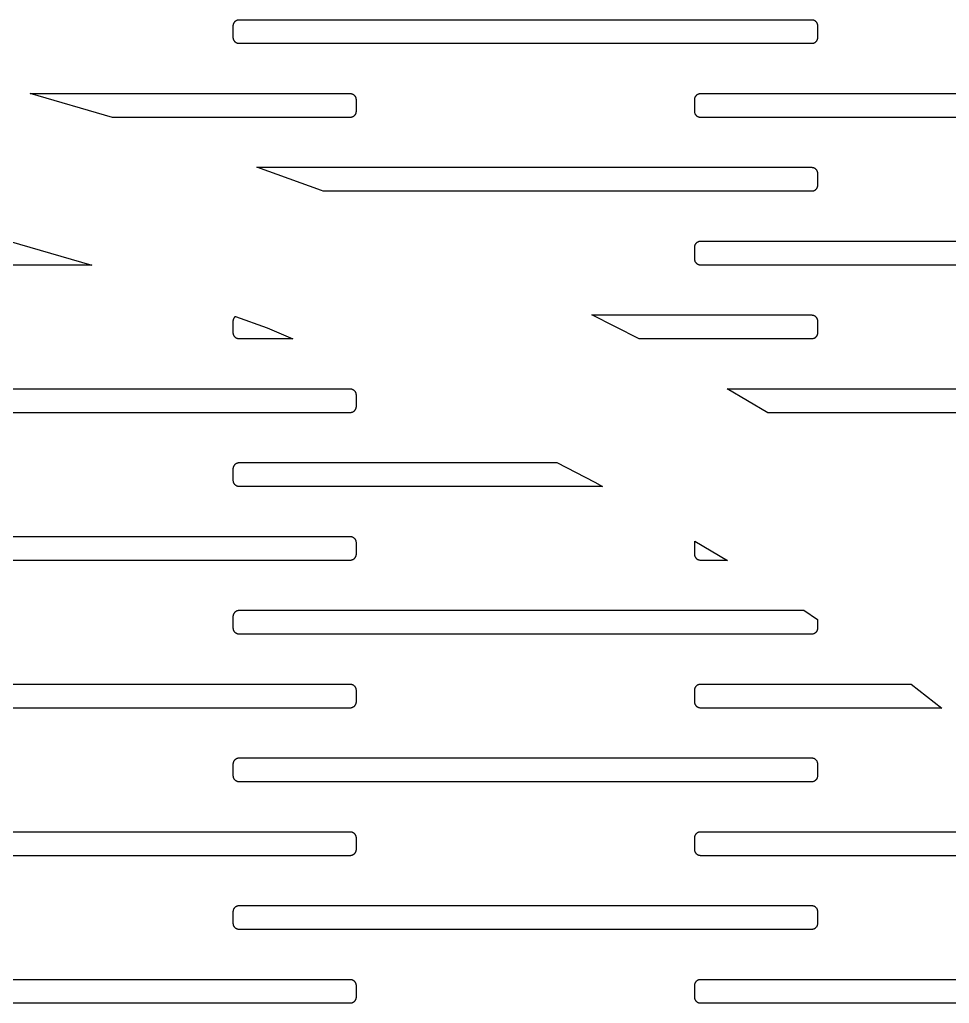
# Model space of a CAD drawing. Header units: metres. Extents: x -218 to 218, y -218 to 218.
# Drawn here: x 44.1 to 94.5, y 108.7 to 162 of the extents above; entities that cross this region are included whole.
import ezdxf

# ---------------------------------------------------------------- set-up
doc = ezdxf.new("R2010")
doc.units = ezdxf.units.M

msp = doc.modelspace()

# ---------------------------------------------------------------- linework, layer by layer
for p, q in [((55.6778, 161.653), (55.6784, 161.673)), ((55.6778, 161.003), (55.6778, 161.653)), ((55.6784, 161.673), (55.6804, 161.694)), ((55.6804, 161.694), (55.6835, 161.714)), ((55.6835, 161.714), (55.688, 161.734)), ((55.688, 161.734), (55.6937, 161.753)), ((55.6937, 161.753), (55.7006, 161.772)), ((55.7006, 161.772), (55.7087, 161.791)), ((55.7087, 161.791), (55.718, 161.809)), ((55.718, 161.809), (55.7284, 161.827)), ((55.7284, 161.827), (55.7399, 161.844)), ((55.7399, 161.844), (55.7524, 161.86)), ((55.7524, 161.86), (55.7659, 161.875)), ((55.7659, 161.875), (55.7803, 161.89)), ((55.7803, 161.89), (55.7956, 161.903)), ((55.7956, 161.903), (55.8118, 161.916)), ((55.8118, 161.916), (55.8286, 161.927)), ((55.8286, 161.927), (55.8462, 161.938)), ((55.8462, 161.938), (55.8644, 161.947)), ((55.8644, 161.947), (55.8831, 161.955)), ((55.8831, 161.955), (55.9024, 161.962)), ((55.9024, 161.962), (55.922, 161.968)), ((55.922, 161.968), (55.9419, 161.972)), ((55.9419, 161.972), (55.9621, 161.975)), ((55.9621, 161.975), (55.9824, 161.977)), ((55.9824, 161.977), (56.0028, 161.978)), ((56.0028, 161.978), (87.0028, 161.978)), ((87.0028, 161.978), (87.0232, 161.977)), ((87.0232, 161.977), (87.0435, 161.975)), ((87.0435, 161.975), (87.0637, 161.972)), ((87.0637, 161.972), (87.0836, 161.968)), ((87.0836, 161.968), (87.1032, 161.962)), ((87.1032, 161.962), (87.1224, 161.955)), ((87.1224, 161.955), (87.1412, 161.947)), ((87.1412, 161.947), (87.1594, 161.938)), ((87.1594, 161.938), (87.1769, 161.927)), ((87.1769, 161.927), (87.1938, 161.916)), ((87.1938, 161.916), (87.21, 161.903)), ((87.21, 161.903), (87.2253, 161.89)), ((87.2253, 161.89), (87.2397, 161.875)), ((87.2397, 161.875), (87.2532, 161.86)), ((87.2532, 161.86), (87.2657, 161.844)), ((87.2657, 161.844), (87.2772, 161.827)), ((87.2772, 161.827), (87.2876, 161.809)), ((87.2876, 161.809), (87.2969, 161.791)), ((87.2969, 161.791), (87.305, 161.772)), ((87.305, 161.772), (87.3119, 161.753)), ((87.3119, 161.753), (87.3176, 161.734)), ((87.3176, 161.734), (87.322, 161.714)), ((87.322, 161.714), (87.3252, 161.694)), ((87.3252, 161.694), (87.3271, 161.673)), ((87.3271, 161.673), (87.3278, 161.653)), ((87.3278, 161.653), (87.3278, 161.003)), ((55.6784, 160.982), (55.6778, 161.003)), ((55.6804, 160.962), (55.6784, 160.982)), ((87.3271, 160.982), (87.3252, 160.962)), ((87.3278, 161.003), (87.3271, 160.982)), ((55.6835, 160.942), (55.6804, 160.962)), ((55.688, 160.922), (55.6835, 160.942)), ((55.6937, 160.902), (55.688, 160.922)), ((55.7006, 160.883), (55.6937, 160.902)), ((55.7087, 160.864), (55.7006, 160.883)), ((55.718, 160.846), (55.7087, 160.864)), ((55.7284, 160.829), (55.718, 160.846)), ((55.7399, 160.812), (55.7284, 160.829)), ((55.7524, 160.796), (55.7399, 160.812)), ((55.7659, 160.78), (55.7524, 160.796)), ((55.7803, 160.766), (55.7659, 160.78)), ((55.7956, 160.752), (55.7803, 160.766)), ((55.8118, 160.74), (55.7956, 160.752)), ((55.8286, 160.728), (55.8118, 160.74)), ((55.8462, 160.718), (55.8286, 160.728)), ((55.8644, 160.709), (55.8462, 160.718)), ((55.8831, 160.701), (55.8644, 160.709)), ((55.9024, 160.694), (55.8831, 160.701)), ((55.922, 160.688), (55.9024, 160.694)), ((55.9419, 160.684), (55.922, 160.688)), ((55.9621, 160.68), (55.9419, 160.684)), ((55.9824, 160.678), (55.9621, 160.68)), ((56.0028, 160.678), (55.9824, 160.678)), ((87.0028, 160.678), (56.0028, 160.678)), ((87.0232, 160.678), (87.0028, 160.678)), ((87.0435, 160.68), (87.0232, 160.678)), ((87.0637, 160.684), (87.0435, 160.68)), ((87.0836, 160.688), (87.0637, 160.684)), ((87.1032, 160.694), (87.0836, 160.688)), ((87.1224, 160.701), (87.1032, 160.694)), ((87.1412, 160.709), (87.1224, 160.701)), ((87.1594, 160.718), (87.1412, 160.709)), ((87.1769, 160.728), (87.1594, 160.718)), ((87.1938, 160.74), (87.1769, 160.728)), ((87.21, 160.752), (87.1938, 160.74)), ((87.2253, 160.766), (87.21, 160.752)), ((87.2397, 160.78), (87.2253, 160.766)), ((87.2532, 160.796), (87.2397, 160.78)), ((87.2657, 160.812), (87.2532, 160.796)), ((87.2772, 160.829), (87.2657, 160.812)), ((87.2876, 160.846), (87.2772, 160.829)), ((87.2969, 160.864), (87.2876, 160.846)), ((87.305, 160.883), (87.2969, 160.864)), ((87.3119, 160.902), (87.305, 160.883)), ((87.3176, 160.922), (87.3119, 160.902)), ((87.322, 160.942), (87.3176, 160.922)), ((87.3252, 160.962), (87.322, 160.942)), ((49.1419, 156.678), (44.6673, 157.978)), ((44.6673, 157.978), (62.0028, 157.978)), ((62.0028, 157.978), (62.0232, 157.977)), ((62.0232, 157.977), (62.0435, 157.975)), ((62.0435, 157.975), (62.0637, 157.972)), ((62.0637, 157.972), (62.0836, 157.968)), ((62.0836, 157.968), (62.1032, 157.962)), ((62.1032, 157.962), (62.1224, 157.955)), ((62.1224, 157.955), (62.1412, 157.947)), ((62.1412, 157.947), (62.1594, 157.938)), ((62.1594, 157.938), (62.1769, 157.927)), ((62.1769, 157.927), (62.1938, 157.916)), ((62.1938, 157.916), (62.21, 157.903)), ((62.21, 157.903), (62.2253, 157.89)), ((62.2253, 157.89), (62.2397, 157.875)), ((62.2397, 157.875), (62.2532, 157.86)), ((62.2532, 157.86), (62.2657, 157.844)), ((62.2657, 157.844), (62.2772, 157.827)), ((62.2772, 157.827), (62.2876, 157.809)), ((62.2876, 157.809), (62.2969, 157.791)), ((62.2969, 157.791), (62.305, 157.772)), ((62.305, 157.772), (62.3119, 157.753)), ((80.6937, 157.753), (80.7006, 157.772)), ((80.7006, 157.772), (80.7087, 157.791)), ((80.7087, 157.791), (80.718, 157.809)), ((80.718, 157.809), (80.7284, 157.827)), ((80.7284, 157.827), (80.7399, 157.844)), ((80.7399, 157.844), (80.7524, 157.86)), ((80.7524, 157.86), (80.7659, 157.875)), ((80.7659, 157.875), (80.7803, 157.89)), ((80.7803, 157.89), (80.7956, 157.903)), ((80.7956, 157.903), (80.8118, 157.916)), ((80.8118, 157.916), (80.8287, 157.927)), ((80.8287, 157.927), (80.8462, 157.938)), ((80.8462, 157.938), (80.8644, 157.947)), ((80.8644, 157.947), (80.8831, 157.955)), ((80.8831, 157.955), (80.9024, 157.962)), ((80.9024, 157.962), (80.922, 157.968)), ((80.922, 157.968), (80.9419, 157.972)), ((80.9419, 157.972), (80.9621, 157.975)), ((80.9621, 157.975), (80.9824, 157.977)), ((80.9824, 157.977), (81.0028, 157.978)), ((81.0028, 157.978), (112.003, 157.978)), ((62.3119, 157.753), (62.3176, 157.734)), ((62.3176, 157.734), (62.322, 157.714)), ((62.322, 157.714), (62.3252, 157.694)), ((62.3252, 157.694), (62.3271, 157.673)), ((62.3271, 157.673), (62.3278, 157.653)), ((62.3278, 157.653), (62.3278, 157.003)), ((80.6778, 157.653), (80.6784, 157.673)), ((80.6778, 157.003), (80.6778, 157.653)), ((80.6784, 157.673), (80.6804, 157.694)), ((80.6804, 157.694), (80.6835, 157.714)), ((80.6835, 157.714), (80.688, 157.734)), ((80.688, 157.734), (80.6937, 157.753)), ((62.1412, 156.709), (62.1224, 156.701)), ((62.1594, 156.718), (62.1412, 156.709)), ((62.1769, 156.728), (62.1594, 156.718)), ((62.1938, 156.74), (62.1769, 156.728)), ((62.21, 156.752), (62.1938, 156.74)), ((62.2253, 156.766), (62.21, 156.752)), ((62.2397, 156.78), (62.2253, 156.766)), ((62.2532, 156.796), (62.2397, 156.78)), ((62.2657, 156.812), (62.2532, 156.796)), ((62.2772, 156.829), (62.2657, 156.812)), ((62.2876, 156.846), (62.2772, 156.829)), ((62.2969, 156.864), (62.2876, 156.846)), ((62.305, 156.883), (62.2969, 156.864)), ((62.3119, 156.902), (62.305, 156.883)), ((62.3176, 156.922), (62.3119, 156.902)), ((62.322, 156.942), (62.3176, 156.922)), ((62.3252, 156.962), (62.322, 156.942)), ((62.3271, 156.982), (62.3252, 156.962)), ((62.3278, 157.003), (62.3271, 156.982)), ((80.6784, 156.982), (80.6778, 157.003)), ((80.6804, 156.962), (80.6784, 156.982)), ((80.6835, 156.942), (80.6804, 156.962)), ((80.688, 156.922), (80.6835, 156.942)), ((80.6937, 156.902), (80.688, 156.922)), ((80.7006, 156.883), (80.6937, 156.902)), ((80.7087, 156.864), (80.7006, 156.883)), ((80.718, 156.846), (80.7087, 156.864)), ((80.7284, 156.829), (80.718, 156.846)), ((80.7399, 156.812), (80.7284, 156.829)), ((80.7524, 156.796), (80.7399, 156.812)), ((80.7659, 156.78), (80.7524, 156.796)), ((80.7803, 156.766), (80.7659, 156.78)), ((80.7956, 156.752), (80.7803, 156.766)), ((80.8118, 156.74), (80.7956, 156.752)), ((80.8287, 156.728), (80.8118, 156.74)), ((80.8462, 156.718), (80.8287, 156.728)), ((80.8644, 156.709), (80.8462, 156.718)), ((80.8831, 156.701), (80.8644, 156.709)), ((62.0028, 156.678), (49.1419, 156.678)), ((62.0232, 156.678), (62.0028, 156.678)), ((62.0435, 156.68), (62.0232, 156.678)), ((62.0637, 156.684), (62.0435, 156.68)), ((62.0836, 156.688), (62.0637, 156.684)), ((62.1032, 156.694), (62.0836, 156.688)), ((62.1224, 156.701), (62.1032, 156.694)), ((80.9024, 156.694), (80.8831, 156.701)), ((80.922, 156.688), (80.9024, 156.694)), ((80.9419, 156.684), (80.922, 156.688)), ((80.9621, 156.68), (80.9419, 156.684)), ((80.9824, 156.678), (80.9621, 156.68)), ((81.0028, 156.678), (80.9824, 156.678)), ((112.003, 156.678), (81.0028, 156.678)), ((60.4637, 152.714), (56.9529, 153.978)), ((56.9529, 153.978), (87.0028, 153.978)), ((87.0028, 153.978), (87.0232, 153.977)), ((87.0232, 153.977), (87.0435, 153.975)), ((87.0435, 153.975), (87.0637, 153.972)), ((87.0637, 153.972), (87.0836, 153.968)), ((87.0836, 153.968), (87.1032, 153.962)), ((87.1032, 153.962), (87.1224, 153.955)), ((87.1224, 153.955), (87.1412, 153.947)), ((87.1412, 153.947), (87.1594, 153.938)), ((87.1594, 153.938), (87.1769, 153.927)), ((87.1769, 153.927), (87.1938, 153.916)), ((87.1938, 153.916), (87.21, 153.903)), ((87.21, 153.903), (87.2253, 153.89)), ((87.2253, 153.89), (87.2397, 153.875)), ((87.2397, 153.875), (87.2532, 153.86)), ((87.2532, 153.86), (87.2657, 153.844)), ((87.2657, 153.844), (87.2772, 153.827)), ((87.2772, 153.827), (87.2876, 153.809)), ((87.2876, 153.809), (87.2969, 153.791)), ((87.2969, 153.791), (87.305, 153.772)), ((87.305, 153.772), (87.3119, 153.753)), ((87.3119, 153.753), (87.3176, 153.734)), ((87.3176, 153.734), (87.322, 153.714)), ((87.322, 153.714), (87.3252, 153.694)), ((87.3252, 153.694), (87.3271, 153.673)), ((87.3271, 153.673), (87.3278, 153.653)), ((87.3278, 153.653), (87.3278, 153.003)), ((87.3271, 152.982), (87.3252, 152.962)), ((87.3278, 153.003), (87.3271, 152.982)), ((60.547, 152.678), (60.4637, 152.714)), ((87.0028, 152.678), (60.547, 152.678)), ((87.0232, 152.678), (87.0028, 152.678)), ((87.0435, 152.68), (87.0232, 152.678)), ((87.0637, 152.684), (87.0435, 152.68)), ((87.0836, 152.688), (87.0637, 152.684)), ((87.1032, 152.694), (87.0836, 152.688)), ((87.1224, 152.701), (87.1032, 152.694)), ((87.1412, 152.709), (87.1224, 152.701)), ((87.1594, 152.718), (87.1412, 152.709)), ((87.1769, 152.728), (87.1594, 152.718)), ((87.1938, 152.74), (87.1769, 152.728)), ((87.21, 152.752), (87.1938, 152.74)), ((87.2253, 152.766), (87.21, 152.752)), ((87.2397, 152.78), (87.2253, 152.766)), ((87.2532, 152.796), (87.2397, 152.78)), ((87.2657, 152.812), (87.2532, 152.796)), ((87.2772, 152.829), (87.2657, 152.812)), ((87.2876, 152.846), (87.2772, 152.829)), ((87.2969, 152.864), (87.2876, 152.846)), ((87.305, 152.883), (87.2969, 152.864)), ((87.3119, 152.902), (87.305, 152.883)), ((87.3176, 152.922), (87.3119, 152.902)), ((87.322, 152.942), (87.3176, 152.922)), ((87.3252, 152.962), (87.322, 152.942)), ((43.5428, 149.978), (48.0175, 148.678)), ((80.7006, 149.772), (80.7087, 149.791)), ((80.7087, 149.791), (80.718, 149.809)), ((80.718, 149.809), (80.7284, 149.827)), ((80.7284, 149.827), (80.7399, 149.844)), ((80.7399, 149.844), (80.7524, 149.86)), ((80.7524, 149.86), (80.7659, 149.875)), ((80.7659, 149.875), (80.7803, 149.89)), ((80.7803, 149.89), (80.7956, 149.903)), ((80.7956, 149.903), (80.8118, 149.916)), ((80.8118, 149.916), (80.8287, 149.927)), ((80.8287, 149.927), (80.8462, 149.938)), ((80.8462, 149.938), (80.8644, 149.947)), ((80.8644, 149.947), (80.8831, 149.955)), ((80.8831, 149.955), (80.9024, 149.962)), ((80.9024, 149.962), (80.922, 149.968)), ((80.922, 149.968), (80.9419, 149.972)), ((80.9419, 149.972), (80.9621, 149.975)), ((80.9621, 149.975), (80.9824, 149.977)), ((80.9824, 149.977), (81.0028, 149.978)), ((81.0028, 149.978), (112.003, 149.978)), ((80.6778, 149.653), (80.6784, 149.673)), ((80.6778, 149.003), (80.6778, 149.653)), ((80.6784, 149.673), (80.6804, 149.694)), ((80.6804, 149.694), (80.6835, 149.714)), ((80.6835, 149.714), (80.688, 149.734)), ((80.688, 149.734), (80.6937, 149.753)), ((80.6937, 149.753), (80.7006, 149.772)), ((80.6784, 148.982), (80.6778, 149.003)), ((80.6804, 148.962), (80.6784, 148.982)), ((80.6835, 148.942), (80.6804, 148.962)), ((80.688, 148.922), (80.6835, 148.942)), ((80.6937, 148.902), (80.688, 148.922)), ((80.7006, 148.883), (80.6937, 148.902)), ((80.7087, 148.864), (80.7006, 148.883)), ((80.718, 148.846), (80.7087, 148.864)), ((80.7284, 148.829), (80.718, 148.846)), ((80.7399, 148.812), (80.7284, 148.829)), ((80.7524, 148.796), (80.7399, 148.812)), ((80.7659, 148.78), (80.7524, 148.796)), ((80.7803, 148.766), (80.7659, 148.78)), ((80.7956, 148.752), (80.7803, 148.766)), ((80.8118, 148.74), (80.7956, 148.752)), ((80.8287, 148.728), (80.8118, 148.74)), ((80.8462, 148.718), (80.8287, 148.728)), ((80.8644, 148.709), (80.8462, 148.718)), ((80.8831, 148.701), (80.8644, 148.709)), ((48.0175, 148.678), (31.0028, 148.678)), ((80.9024, 148.694), (80.8831, 148.701)), ((80.922, 148.688), (80.9024, 148.694)), ((80.9419, 148.684), (80.922, 148.688)), ((80.9621, 148.68), (80.9419, 148.684)), ((80.9824, 148.678), (80.9621, 148.68)), ((81.0028, 148.678), (80.9824, 148.678)), ((112.003, 148.678), (81.0028, 148.678)), ((55.6778, 145.653), (55.6784, 145.673)), ((55.6778, 145.003), (55.6778, 145.653)), ((55.6784, 145.673), (55.6804, 145.694)), ((55.6804, 145.694), (55.6835, 145.714)), ((55.6835, 145.714), (55.688, 145.734)), ((55.688, 145.734), (55.6937, 145.753)), ((55.6937, 145.753), (55.7006, 145.772)), ((55.7006, 145.772), (55.7087, 145.791)), ((55.7087, 145.791), (55.718, 145.809)), ((55.718, 145.809), (55.7284, 145.827)), ((55.7284, 145.827), (55.7399, 145.844)), ((55.7399, 145.844), (55.7524, 145.86)), ((55.7524, 145.86), (55.7659, 145.875)), ((55.7659, 145.875), (55.7803, 145.89)), ((55.7803, 145.89), (55.7898, 145.898)), ((55.7898, 145.898), (57.5187, 145.276)), ((77.6624, 144.678), (75.111, 145.978)), ((75.111, 145.978), (87.0028, 145.978)), ((87.0028, 145.978), (87.0232, 145.977)), ((87.0232, 145.977), (87.0435, 145.975)), ((87.0435, 145.975), (87.0637, 145.972)), ((87.0637, 145.972), (87.0836, 145.968)), ((87.0836, 145.968), (87.1032, 145.962)), ((87.1032, 145.962), (87.1224, 145.955)), ((87.1224, 145.955), (87.1412, 145.947)), ((87.1412, 145.947), (87.1594, 145.938)), ((87.1594, 145.938), (87.1769, 145.927)), ((87.1769, 145.927), (87.1938, 145.916)), ((87.1938, 145.916), (87.21, 145.903)), ((87.21, 145.903), (87.2253, 145.89)), ((87.2253, 145.89), (87.2397, 145.875)), ((87.2397, 145.875), (87.2532, 145.86)), ((87.2532, 145.86), (87.2657, 145.844)), ((87.2657, 145.844), (87.2772, 145.827)), ((87.2772, 145.827), (87.2876, 145.809)), ((87.2876, 145.809), (87.2969, 145.791)), ((87.2969, 145.791), (87.305, 145.772)), ((87.305, 145.772), (87.3119, 145.753)), ((87.3119, 145.753), (87.3176, 145.734)), ((87.3176, 145.734), (87.322, 145.714)), ((87.322, 145.714), (87.3252, 145.694)), ((87.3252, 145.694), (87.3271, 145.673)), ((87.3271, 145.673), (87.3278, 145.653)), ((87.3278, 145.653), (87.3278, 145.003)), ((55.6784, 144.982), (55.6778, 145.003)), ((55.6804, 144.962), (55.6784, 144.982)), ((57.5187, 145.276), (58.9002, 144.678)), ((87.3271, 144.982), (87.3252, 144.962)), ((87.3278, 145.003), (87.3271, 144.982)), ((55.6835, 144.942), (55.6804, 144.962)), ((55.688, 144.922), (55.6835, 144.942)), ((55.6937, 144.902), (55.688, 144.922)), ((55.7006, 144.883), (55.6937, 144.902)), ((55.7087, 144.864), (55.7006, 144.883)), ((55.718, 144.846), (55.7087, 144.864)), ((55.7284, 144.829), (55.718, 144.846)), ((55.7399, 144.812), (55.7284, 144.829)), ((55.7524, 144.796), (55.7399, 144.812)), ((55.7659, 144.78), (55.7524, 144.796)), ((55.7803, 144.766), (55.7659, 144.78)), ((55.7956, 144.752), (55.7803, 144.766)), ((55.8118, 144.74), (55.7956, 144.752)), ((55.8286, 144.728), (55.8118, 144.74)), ((55.8462, 144.718), (55.8286, 144.728)), ((55.8644, 144.709), (55.8462, 144.718)), ((55.8831, 144.701), (55.8644, 144.709)), ((55.9024, 144.694), (55.8831, 144.701)), ((55.922, 144.688), (55.9024, 144.694)), ((55.9419, 144.684), (55.922, 144.688)), ((55.9621, 144.68), (55.9419, 144.684)), ((55.9824, 144.678), (55.9621, 144.68)), ((56.0028, 144.678), (55.9824, 144.678)), ((58.9002, 144.678), (56.0028, 144.678)), ((87.0028, 144.678), (77.6624, 144.678)), ((87.0232, 144.678), (87.0028, 144.678)), ((87.0435, 144.68), (87.0232, 144.678)), ((87.0637, 144.684), (87.0435, 144.68)), ((87.0836, 144.688), (87.0637, 144.684)), ((87.1032, 144.694), (87.0836, 144.688)), ((87.1224, 144.701), (87.1032, 144.694)), ((87.1412, 144.709), (87.1224, 144.701)), ((87.1594, 144.718), (87.1412, 144.709)), ((87.1769, 144.728), (87.1594, 144.718)), ((87.1938, 144.74), (87.1769, 144.728)), ((87.21, 144.752), (87.1938, 144.74)), ((87.2253, 144.766), (87.21, 144.752)), ((87.2397, 144.78), (87.2253, 144.766)), ((87.2532, 144.796), (87.2397, 144.78)), ((87.2657, 144.812), (87.2532, 144.796)), ((87.2772, 144.829), (87.2657, 144.812)), ((87.2876, 144.846), (87.2772, 144.829)), ((87.2969, 144.864), (87.2876, 144.846)), ((87.305, 144.883), (87.2969, 144.864)), ((87.3119, 144.902), (87.305, 144.883)), ((87.3176, 144.922), (87.3119, 144.902)), ((87.322, 144.942), (87.3176, 144.922)), ((87.3252, 144.962), (87.322, 144.942)), ((31.0028, 141.978), (62.0028, 141.978)), ((62.0028, 141.978), (62.0232, 141.977)), ((62.0232, 141.977), (62.0435, 141.975)), ((62.0435, 141.975), (62.0637, 141.972)), ((62.0637, 141.972), (62.0836, 141.968)), ((62.0836, 141.968), (62.1032, 141.962)), ((62.1032, 141.962), (62.1224, 141.955)), ((62.1224, 141.955), (62.1412, 141.947)), ((62.1412, 141.947), (62.1594, 141.938)), ((62.1594, 141.938), (62.1769, 141.927)), ((62.1769, 141.927), (62.1938, 141.916)), ((62.1938, 141.916), (62.21, 141.903)), ((62.21, 141.903), (62.2253, 141.89)), ((62.2253, 141.89), (62.2397, 141.875)), ((62.2397, 141.875), (62.2532, 141.86)), ((62.2532, 141.86), (62.2657, 141.844)), ((62.2657, 141.844), (62.2772, 141.827)), ((62.2772, 141.827), (62.2876, 141.809)), ((62.2876, 141.809), (62.2969, 141.791)), ((62.2969, 141.791), (62.305, 141.772)), ((84.6288, 140.678), (82.4306, 141.978)), ((82.4306, 141.978), (112.003, 141.978)), ((62.305, 141.772), (62.3119, 141.753)), ((62.3119, 141.753), (62.3176, 141.734)), ((62.3176, 141.734), (62.322, 141.714)), ((62.322, 141.714), (62.3252, 141.694)), ((62.3252, 141.694), (62.3271, 141.673)), ((62.3271, 141.673), (62.3278, 141.653)), ((62.3278, 141.653), (62.3278, 141.003)), ((62.1594, 140.718), (62.1412, 140.709)), ((62.1769, 140.728), (62.1594, 140.718)), ((62.1938, 140.74), (62.1769, 140.728)), ((62.21, 140.752), (62.1938, 140.74)), ((62.2253, 140.766), (62.21, 140.752)), ((62.2397, 140.78), (62.2253, 140.766)), ((62.2532, 140.796), (62.2397, 140.78)), ((62.2657, 140.812), (62.2532, 140.796)), ((62.2772, 140.829), (62.2657, 140.812)), ((62.2876, 140.846), (62.2772, 140.829)), ((62.2969, 140.864), (62.2876, 140.846)), ((62.305, 140.883), (62.2969, 140.864)), ((62.3119, 140.902), (62.305, 140.883)), ((62.3176, 140.922), (62.3119, 140.902)), ((62.322, 140.942), (62.3176, 140.922)), ((62.3252, 140.962), (62.322, 140.942)), ((62.3271, 140.982), (62.3252, 140.962)), ((62.3278, 141.003), (62.3271, 140.982)), ((62.0028, 140.678), (31.0028, 140.678)), ((62.0232, 140.678), (62.0028, 140.678)), ((62.0435, 140.68), (62.0232, 140.678)), ((62.0637, 140.684), (62.0435, 140.68)), ((62.0836, 140.688), (62.0637, 140.684)), ((62.1032, 140.694), (62.0836, 140.688)), ((62.1224, 140.701), (62.1032, 140.694)), ((62.1412, 140.709), (62.1224, 140.701)), ((112.003, 140.678), (84.6288, 140.678)), ((55.6778, 137.653), (55.6784, 137.673)), ((55.6778, 137.003), (55.6778, 137.653)), ((55.6784, 137.673), (55.6804, 137.694)), ((55.6804, 137.694), (55.6835, 137.714)), ((55.6835, 137.714), (55.688, 137.734)), ((55.688, 137.734), (55.6937, 137.753)), ((55.6937, 137.753), (55.7006, 137.772)), ((55.7006, 137.772), (55.7087, 137.791)), ((55.7087, 137.791), (55.718, 137.809)), ((55.718, 137.809), (55.7284, 137.827)), ((55.7284, 137.827), (55.7399, 137.844)), ((55.7399, 137.844), (55.7524, 137.86)), ((55.7524, 137.86), (55.7659, 137.875)), ((55.7659, 137.875), (55.7803, 137.89)), ((55.7803, 137.89), (55.7956, 137.903)), ((55.7956, 137.903), (55.8118, 137.916)), ((55.8118, 137.916), (55.8286, 137.927)), ((55.8286, 137.927), (55.8462, 137.938)), ((55.8462, 137.938), (55.8644, 137.947)), ((55.8644, 137.947), (55.8831, 137.955)), ((55.8831, 137.955), (55.9024, 137.962)), ((55.9024, 137.962), (55.922, 137.968)), ((55.922, 137.968), (55.9419, 137.972)), ((55.9419, 137.972), (55.9621, 137.975)), ((55.9621, 137.975), (55.9824, 137.977)), ((55.9824, 137.977), (56.0028, 137.978)), ((56.0028, 137.978), (73.1991, 137.978)), ((73.1991, 137.978), (75.273, 136.921)), ((55.6784, 136.982), (55.6778, 137.003)), ((55.6804, 136.962), (55.6784, 136.982)), ((55.6835, 136.942), (55.6804, 136.962)), ((55.688, 136.922), (55.6835, 136.942)), ((55.6937, 136.902), (55.688, 136.922)), ((55.7006, 136.883), (55.6937, 136.902)), ((55.7087, 136.864), (55.7006, 136.883)), ((55.718, 136.846), (55.7087, 136.864)), ((55.7284, 136.829), (55.718, 136.846)), ((55.7399, 136.812), (55.7284, 136.829)), ((55.7524, 136.796), (55.7399, 136.812)), ((55.7659, 136.78), (55.7524, 136.796)), ((55.7803, 136.766), (55.7659, 136.78)), ((55.7956, 136.752), (55.7803, 136.766)), ((55.8118, 136.74), (55.7956, 136.752)), ((55.8286, 136.728), (55.8118, 136.74)), ((55.8462, 136.718), (55.8286, 136.728)), ((55.8644, 136.709), (55.8462, 136.718)), ((55.8831, 136.701), (55.8644, 136.709)), ((55.9024, 136.694), (55.8831, 136.701)), ((55.922, 136.688), (55.9024, 136.694)), ((55.9419, 136.684), (55.922, 136.688)), ((55.9621, 136.68), (55.9419, 136.684)), ((55.9824, 136.678), (55.9621, 136.68)), ((56.0028, 136.678), (55.9824, 136.678)), ((75.6844, 136.678), (56.0028, 136.678)), ((75.273, 136.921), (75.6844, 136.678)), ((31.0028, 133.978), (62.0028, 133.978)), ((62.0028, 133.978), (62.0232, 133.977)), ((62.0232, 133.977), (62.0435, 133.975)), ((62.0435, 133.975), (62.0637, 133.972)), ((62.0637, 133.972), (62.0836, 133.968)), ((62.0836, 133.968), (62.1032, 133.962)), ((62.1032, 133.962), (62.1224, 133.955)), ((62.1224, 133.955), (62.1412, 133.947)), ((62.1412, 133.947), (62.1594, 133.938)), ((62.1594, 133.938), (62.1769, 133.927)), ((62.1769, 133.927), (62.1938, 133.916)), ((62.1938, 133.916), (62.21, 133.903)), ((62.21, 133.903), (62.2253, 133.89)), ((62.2253, 133.89), (62.2397, 133.875)), ((62.2397, 133.875), (62.2532, 133.86)), ((62.2532, 133.86), (62.2657, 133.844)), ((62.2657, 133.844), (62.2772, 133.827)), ((62.2772, 133.827), (62.2876, 133.809)), ((62.2876, 133.809), (62.2969, 133.791)), ((62.2969, 133.791), (62.305, 133.772)), ((62.305, 133.772), (62.3119, 133.753)), ((62.3119, 133.753), (62.3176, 133.734)), ((62.3176, 133.734), (62.322, 133.714)), ((62.322, 133.714), (62.3252, 133.694)), ((62.3252, 133.694), (62.3271, 133.673)), ((62.3271, 133.673), (62.3278, 133.653)), ((62.3278, 133.653), (62.3278, 133.003)), ((80.6778, 133.653), (80.6784, 133.673)), ((80.6778, 133.003), (80.6778, 133.653)), ((80.6784, 133.673), (80.6804, 133.694)), ((80.6804, 133.694), (80.6835, 133.714)), ((80.6835, 133.714), (80.685, 133.72)), ((80.685, 133.72), (82.448, 132.678)), ((62.1594, 132.718), (62.1412, 132.709)), ((62.1769, 132.728), (62.1594, 132.718)), ((62.1938, 132.74), (62.1769, 132.728)), ((62.21, 132.752), (62.1938, 132.74)), ((62.2253, 132.766), (62.21, 132.752)), ((62.2397, 132.78), (62.2253, 132.766)), ((62.2532, 132.796), (62.2397, 132.78)), ((62.2657, 132.812), (62.2532, 132.796)), ((62.2772, 132.829), (62.2657, 132.812)), ((62.2876, 132.846), (62.2772, 132.829)), ((62.2969, 132.864), (62.2876, 132.846)), ((62.305, 132.883), (62.2969, 132.864)), ((62.3119, 132.902), (62.305, 132.883)), ((62.3176, 132.922), (62.3119, 132.902)), ((62.322, 132.942), (62.3176, 132.922)), ((62.3252, 132.962), (62.322, 132.942)), ((62.3271, 132.982), (62.3252, 132.962)), ((62.3278, 133.003), (62.3271, 132.982)), ((80.6784, 132.982), (80.6778, 133.003)), ((80.6804, 132.962), (80.6784, 132.982)), ((80.6835, 132.942), (80.6804, 132.962)), ((80.688, 132.922), (80.6835, 132.942)), ((80.6937, 132.902), (80.688, 132.922)), ((80.7006, 132.883), (80.6937, 132.902)), ((80.7087, 132.864), (80.7006, 132.883)), ((80.718, 132.846), (80.7087, 132.864)), ((80.7284, 132.829), (80.718, 132.846)), ((80.7399, 132.812), (80.7284, 132.829)), ((80.7524, 132.796), (80.7399, 132.812)), ((80.7659, 132.78), (80.7524, 132.796)), ((80.7803, 132.766), (80.7659, 132.78)), ((80.7956, 132.752), (80.7803, 132.766)), ((80.8118, 132.74), (80.7956, 132.752)), ((80.8287, 132.728), (80.8118, 132.74)), ((80.8462, 132.718), (80.8287, 132.728)), ((80.8644, 132.709), (80.8462, 132.718)), ((62.0028, 132.678), (31.0028, 132.678)), ((62.0232, 132.678), (62.0028, 132.678)), ((62.0435, 132.68), (62.0232, 132.678)), ((62.0637, 132.684), (62.0435, 132.68)), ((62.0836, 132.688), (62.0637, 132.684)), ((62.1032, 132.694), (62.0836, 132.688)), ((62.1224, 132.701), (62.1032, 132.694)), ((62.1412, 132.709), (62.1224, 132.701)), ((80.8831, 132.701), (80.8644, 132.709)), ((80.9024, 132.694), (80.8831, 132.701)), ((80.922, 132.688), (80.9024, 132.694)), ((80.9419, 132.684), (80.922, 132.688)), ((80.9621, 132.68), (80.9419, 132.684)), ((80.9824, 132.678), (80.9621, 132.68)), ((81.0028, 132.678), (80.9824, 132.678)), ((82.448, 132.678), (81.0028, 132.678)), ((55.6778, 129.653), (55.6784, 129.673)), ((55.6778, 129.003), (55.6778, 129.653)), ((55.6784, 129.673), (55.6804, 129.694)), ((55.6804, 129.694), (55.6835, 129.714)), ((55.6835, 129.714), (55.688, 129.734)), ((55.688, 129.734), (55.6937, 129.753)), ((55.6937, 129.753), (55.7006, 129.772)), ((55.7006, 129.772), (55.7087, 129.791)), ((55.7087, 129.791), (55.718, 129.809)), ((55.718, 129.809), (55.7284, 129.827)), ((55.7284, 129.827), (55.7399, 129.844)), ((55.7399, 129.844), (55.7524, 129.86)), ((55.7524, 129.86), (55.7659, 129.875)), ((55.7659, 129.875), (55.7803, 129.89)), ((55.7803, 129.89), (55.7956, 129.903)), ((55.7956, 129.903), (55.8118, 129.916)), ((55.8118, 129.916), (55.8286, 129.927)), ((55.8286, 129.927), (55.8462, 129.938)), ((55.8462, 129.938), (55.8644, 129.947)), ((55.8644, 129.947), (55.8831, 129.955)), ((55.8831, 129.955), (55.9024, 129.962)), ((55.9024, 129.962), (55.922, 129.968)), ((55.922, 129.968), (55.9419, 129.972)), ((55.9419, 129.972), (55.9621, 129.975)), ((55.9621, 129.975), (55.9824, 129.977)), ((55.9824, 129.977), (56.0028, 129.978)), ((56.0028, 129.978), (86.5862, 129.978)), ((86.5862, 129.978), (87.3278, 129.474)), ((55.6784, 128.982), (55.6778, 129.003)), ((87.3278, 129.003), (87.3271, 128.982)), ((87.3278, 129.474), (87.3278, 129.003)), ((55.6804, 128.962), (55.6784, 128.982)), ((55.6835, 128.942), (55.6804, 128.962)), ((55.688, 128.922), (55.6835, 128.942)), ((55.6937, 128.902), (55.688, 128.922)), ((55.7006, 128.883), (55.6937, 128.902)), ((55.7087, 128.864), (55.7006, 128.883)), ((55.718, 128.846), (55.7087, 128.864)), ((55.7284, 128.829), (55.718, 128.846)), ((55.7399, 128.812), (55.7284, 128.829)), ((55.7524, 128.796), (55.7399, 128.812)), ((55.7659, 128.78), (55.7524, 128.796)), ((55.7803, 128.766), (55.7659, 128.78)), ((55.7956, 128.752), (55.7803, 128.766)), ((55.8118, 128.74), (55.7956, 128.752)), ((55.8286, 128.728), (55.8118, 128.74)), ((55.8462, 128.718), (55.8286, 128.728)), ((55.8644, 128.709), (55.8462, 128.718)), ((55.8831, 128.701), (55.8644, 128.709)), ((55.9024, 128.694), (55.8831, 128.701)), ((55.922, 128.688), (55.9024, 128.694)), ((55.9419, 128.684), (55.922, 128.688)), ((55.9621, 128.68), (55.9419, 128.684)), ((55.9824, 128.678), (55.9621, 128.68)), ((56.0028, 128.678), (55.9824, 128.678)), ((87.0028, 128.678), (56.0028, 128.678)), ((87.0232, 128.678), (87.0028, 128.678)), ((87.0435, 128.68), (87.0232, 128.678)), ((87.0637, 128.684), (87.0435, 128.68)), ((87.0836, 128.688), (87.0637, 128.684)), ((87.1032, 128.694), (87.0836, 128.688)), ((87.1224, 128.701), (87.1032, 128.694)), ((87.1412, 128.709), (87.1224, 128.701)), ((87.1594, 128.718), (87.1412, 128.709)), ((87.1769, 128.728), (87.1594, 128.718)), ((87.1938, 128.74), (87.1769, 128.728)), ((87.21, 128.752), (87.1938, 128.74)), ((87.2253, 128.766), (87.21, 128.752)), ((87.2397, 128.78), (87.2253, 128.766)), ((87.2532, 128.796), (87.2397, 128.78)), ((87.2657, 128.812), (87.2532, 128.796)), ((87.2772, 128.829), (87.2657, 128.812)), ((87.2876, 128.846), (87.2772, 128.829)), ((87.2969, 128.864), (87.2876, 128.846)), ((87.305, 128.883), (87.2969, 128.864)), ((87.3119, 128.902), (87.305, 128.883)), ((87.3176, 128.922), (87.3119, 128.902)), ((87.322, 128.942), (87.3176, 128.922)), ((87.3252, 128.962), (87.322, 128.942)), ((87.3271, 128.982), (87.3252, 128.962)), ((31.0028, 125.978), (62.0028, 125.978)), ((62.0028, 125.978), (62.0232, 125.977)), ((62.0232, 125.977), (62.0435, 125.975)), ((62.0435, 125.975), (62.0637, 125.972)), ((62.0637, 125.972), (62.0836, 125.968)), ((62.0836, 125.968), (62.1032, 125.962)), ((62.1032, 125.962), (62.1224, 125.955)), ((62.1224, 125.955), (62.1412, 125.947)), ((62.1412, 125.947), (62.1594, 125.938)), ((62.1594, 125.938), (62.1769, 125.927)), ((62.1769, 125.927), (62.1938, 125.916)), ((62.1938, 125.916), (62.21, 125.903)), ((62.21, 125.903), (62.2253, 125.89)), ((62.2253, 125.89), (62.2397, 125.875)), ((62.2397, 125.875), (62.2532, 125.86)), ((62.2532, 125.86), (62.2657, 125.844)), ((62.2657, 125.844), (62.2772, 125.827)), ((62.2772, 125.827), (62.2876, 125.809)), ((62.2876, 125.809), (62.2969, 125.791)), ((62.2969, 125.791), (62.305, 125.772)), ((80.7006, 125.772), (80.7087, 125.791)), ((80.7087, 125.791), (80.718, 125.809)), ((80.718, 125.809), (80.7284, 125.827)), ((80.7284, 125.827), (80.7399, 125.844)), ((80.7399, 125.844), (80.7524, 125.86)), ((80.7524, 125.86), (80.7659, 125.875)), ((80.7659, 125.875), (80.7803, 125.89)), ((80.7803, 125.89), (80.7956, 125.903)), ((80.7956, 125.903), (80.8118, 125.916)), ((80.8118, 125.916), (80.8287, 125.927)), ((80.8287, 125.927), (80.8462, 125.938)), ((80.8462, 125.938), (80.8644, 125.947)), ((80.8644, 125.947), (80.8831, 125.955)), ((80.8831, 125.955), (80.9024, 125.962)), ((80.9024, 125.962), (80.922, 125.968)), ((80.922, 125.968), (80.9419, 125.972)), ((80.9419, 125.972), (80.9621, 125.975)), ((80.9621, 125.975), (80.9824, 125.977)), ((80.9824, 125.977), (81.0028, 125.978)), ((81.0028, 125.978), (92.3938, 125.978)), ((92.3938, 125.978), (94.0697, 124.678)), ((62.305, 125.772), (62.3119, 125.753)), ((62.3119, 125.753), (62.3176, 125.734)), ((62.3176, 125.734), (62.322, 125.714)), ((62.322, 125.714), (62.3252, 125.694)), ((62.3252, 125.694), (62.3271, 125.673)), ((62.3271, 125.673), (62.3278, 125.653)), ((62.3278, 125.653), (62.3278, 125.003)), ((80.6778, 125.653), (80.6784, 125.673)), ((80.6778, 125.003), (80.6778, 125.653)), ((80.6784, 125.673), (80.6804, 125.694)), ((80.6804, 125.694), (80.6835, 125.714)), ((80.6835, 125.714), (80.688, 125.734)), ((80.688, 125.734), (80.6937, 125.753)), ((80.6937, 125.753), (80.7006, 125.772)), ((62.1769, 124.728), (62.1594, 124.718)), ((62.1938, 124.74), (62.1769, 124.728)), ((62.21, 124.752), (62.1938, 124.74)), ((62.2253, 124.766), (62.21, 124.752)), ((62.2397, 124.78), (62.2253, 124.766)), ((62.2532, 124.796), (62.2397, 124.78)), ((62.2657, 124.812), (62.2532, 124.796)), ((62.2772, 124.829), (62.2657, 124.812)), ((62.2876, 124.846), (62.2772, 124.829)), ((62.2969, 124.864), (62.2876, 124.846)), ((62.305, 124.883), (62.2969, 124.864)), ((62.3119, 124.902), (62.305, 124.883)), ((62.3176, 124.922), (62.3119, 124.902)), ((62.322, 124.942), (62.3176, 124.922)), ((62.3252, 124.962), (62.322, 124.942)), ((62.3271, 124.982), (62.3252, 124.962)), ((62.3278, 125.003), (62.3271, 124.982)), ((80.6784, 124.982), (80.6778, 125.003)), ((80.6804, 124.962), (80.6784, 124.982)), ((80.6835, 124.942), (80.6804, 124.962)), ((80.688, 124.922), (80.6835, 124.942)), ((80.6937, 124.902), (80.688, 124.922)), ((80.7006, 124.883), (80.6937, 124.902)), ((80.7087, 124.864), (80.7006, 124.883)), ((80.718, 124.846), (80.7087, 124.864)), ((80.7284, 124.829), (80.718, 124.846)), ((80.7399, 124.812), (80.7284, 124.829)), ((80.7524, 124.796), (80.7399, 124.812)), ((80.7659, 124.78), (80.7524, 124.796)), ((80.7803, 124.766), (80.7659, 124.78)), ((80.7956, 124.752), (80.7803, 124.766)), ((80.8118, 124.74), (80.7956, 124.752)), ((80.8287, 124.728), (80.8118, 124.74)), ((80.8462, 124.718), (80.8287, 124.728)), ((62.0028, 124.678), (31.0028, 124.678)), ((62.0232, 124.678), (62.0028, 124.678)), ((62.0435, 124.68), (62.0232, 124.678)), ((62.0637, 124.684), (62.0435, 124.68)), ((62.0836, 124.688), (62.0637, 124.684)), ((62.1032, 124.694), (62.0836, 124.688)), ((62.1224, 124.701), (62.1032, 124.694)), ((62.1412, 124.709), (62.1224, 124.701)), ((62.1594, 124.718), (62.1412, 124.709)), ((80.8644, 124.709), (80.8462, 124.718)), ((80.8831, 124.701), (80.8644, 124.709)), ((80.9024, 124.694), (80.8831, 124.701)), ((80.922, 124.688), (80.9024, 124.694)), ((80.9419, 124.684), (80.922, 124.688)), ((80.9621, 124.68), (80.9419, 124.684)), ((80.9824, 124.678), (80.9621, 124.68)), ((81.0028, 124.678), (80.9824, 124.678)), ((94.0697, 124.678), (81.0028, 124.678)), ((55.6778, 121.653), (55.6784, 121.673)), ((55.6778, 121.003), (55.6778, 121.653)), ((55.6784, 121.673), (55.6804, 121.694)), ((55.6804, 121.694), (55.6835, 121.714)), ((55.6835, 121.714), (55.688, 121.734)), ((55.688, 121.734), (55.6937, 121.753)), ((55.6937, 121.753), (55.7006, 121.772)), ((55.7006, 121.772), (55.7087, 121.791)), ((55.7087, 121.791), (55.718, 121.809)), ((55.718, 121.809), (55.7284, 121.827)), ((55.7284, 121.827), (55.7399, 121.844)), ((55.7399, 121.844), (55.7524, 121.86)), ((55.7524, 121.86), (55.7659, 121.875)), ((55.7659, 121.875), (55.7803, 121.89)), ((55.7803, 121.89), (55.7956, 121.903)), ((55.7956, 121.903), (55.8118, 121.916)), ((55.8118, 121.916), (55.8286, 121.927)), ((55.8286, 121.927), (55.8462, 121.938)), ((55.8462, 121.938), (55.8644, 121.947)), ((55.8644, 121.947), (55.8831, 121.955)), ((55.8831, 121.955), (55.9024, 121.962)), ((55.9024, 121.962), (55.922, 121.968)), ((55.922, 121.968), (55.9419, 121.972)), ((55.9419, 121.972), (55.9621, 121.975)), ((55.9621, 121.975), (55.9824, 121.977)), ((55.9824, 121.977), (56.0028, 121.978)), ((56.0028, 121.978), (87.0028, 121.978)), ((87.0028, 121.978), (87.0232, 121.977)), ((87.0232, 121.977), (87.0435, 121.975)), ((87.0435, 121.975), (87.0637, 121.972)), ((87.0637, 121.972), (87.0836, 121.968)), ((87.0836, 121.968), (87.1032, 121.962)), ((87.1032, 121.962), (87.1224, 121.955)), ((87.1224, 121.955), (87.1412, 121.947)), ((87.1412, 121.947), (87.1594, 121.938)), ((87.1594, 121.938), (87.1769, 121.927)), ((87.1769, 121.927), (87.1938, 121.916)), ((87.1938, 121.916), (87.21, 121.903)), ((87.21, 121.903), (87.2253, 121.89)), ((87.2253, 121.89), (87.2397, 121.875)), ((87.2397, 121.875), (87.2532, 121.86)), ((87.2532, 121.86), (87.2657, 121.844)), ((87.2657, 121.844), (87.2772, 121.827)), ((87.2772, 121.827), (87.2876, 121.809)), ((87.2876, 121.809), (87.2969, 121.791)), ((87.2969, 121.791), (87.305, 121.772)), ((87.305, 121.772), (87.3119, 121.753)), ((87.3119, 121.753), (87.3176, 121.734)), ((87.3176, 121.734), (87.322, 121.714)), ((87.322, 121.714), (87.3252, 121.694)), ((87.3252, 121.694), (87.3271, 121.673)), ((87.3271, 121.673), (87.3278, 121.653)), ((87.3278, 121.653), (87.3278, 121.003)), ((55.6784, 120.982), (55.6778, 121.003)), ((87.3278, 121.003), (87.3271, 120.982)), ((55.6804, 120.962), (55.6784, 120.982)), ((55.6835, 120.942), (55.6804, 120.962)), ((55.688, 120.922), (55.6835, 120.942)), ((55.6937, 120.902), (55.688, 120.922)), ((55.7006, 120.883), (55.6937, 120.902)), ((55.7087, 120.864), (55.7006, 120.883)), ((55.718, 120.846), (55.7087, 120.864)), ((55.7284, 120.829), (55.718, 120.846)), ((55.7399, 120.812), (55.7284, 120.829)), ((55.7524, 120.796), (55.7399, 120.812)), ((55.7659, 120.78), (55.7524, 120.796)), ((55.7803, 120.766), (55.7659, 120.78)), ((55.7956, 120.752), (55.7803, 120.766)), ((55.8118, 120.74), (55.7956, 120.752)), ((55.8286, 120.728), (55.8118, 120.74)), ((55.8462, 120.718), (55.8286, 120.728)), ((55.8644, 120.709), (55.8462, 120.718)), ((55.8831, 120.701), (55.8644, 120.709)), ((55.9024, 120.694), (55.8831, 120.701)), ((55.922, 120.688), (55.9024, 120.694)), ((55.9419, 120.684), (55.922, 120.688)), ((55.9621, 120.68), (55.9419, 120.684)), ((55.9824, 120.678), (55.9621, 120.68)), ((56.0028, 120.678), (55.9824, 120.678)), ((87.0028, 120.678), (56.0028, 120.678)), ((87.0232, 120.678), (87.0028, 120.678)), ((87.0435, 120.68), (87.0232, 120.678)), ((87.0637, 120.684), (87.0435, 120.68)), ((87.0836, 120.688), (87.0637, 120.684)), ((87.1032, 120.694), (87.0836, 120.688)), ((87.1224, 120.701), (87.1032, 120.694)), ((87.1412, 120.709), (87.1224, 120.701)), ((87.1594, 120.718), (87.1412, 120.709)), ((87.1769, 120.728), (87.1594, 120.718)), ((87.1938, 120.74), (87.1769, 120.728)), ((87.21, 120.752), (87.1938, 120.74)), ((87.2253, 120.766), (87.21, 120.752)), ((87.2397, 120.78), (87.2253, 120.766)), ((87.2532, 120.796), (87.2397, 120.78)), ((87.2657, 120.812), (87.2532, 120.796)), ((87.2772, 120.829), (87.2657, 120.812)), ((87.2876, 120.846), (87.2772, 120.829)), ((87.2969, 120.864), (87.2876, 120.846)), ((87.305, 120.883), (87.2969, 120.864)), ((87.3119, 120.902), (87.305, 120.883)), ((87.3176, 120.922), (87.3119, 120.902)), ((87.322, 120.942), (87.3176, 120.922)), ((87.3252, 120.962), (87.322, 120.942)), ((87.3271, 120.982), (87.3252, 120.962)), ((31.0028, 117.978), (62.0028, 117.978)), ((62.0028, 117.978), (62.0232, 117.977)), ((62.0232, 117.977), (62.0435, 117.975)), ((62.0435, 117.975), (62.0637, 117.972)), ((62.0637, 117.972), (62.0836, 117.968)), ((62.0836, 117.968), (62.1032, 117.962)), ((62.1032, 117.962), (62.1224, 117.955)), ((62.1224, 117.955), (62.1412, 117.947)), ((62.1412, 117.947), (62.1594, 117.938)), ((62.1594, 117.938), (62.1769, 117.927)), ((62.1769, 117.927), (62.1938, 117.916)), ((62.1938, 117.916), (62.21, 117.903)), ((62.21, 117.903), (62.2253, 117.89)), ((62.2253, 117.89), (62.2397, 117.875)), ((62.2397, 117.875), (62.2532, 117.86)), ((62.2532, 117.86), (62.2657, 117.844)), ((62.2657, 117.844), (62.2772, 117.827)), ((62.2772, 117.827), (62.2876, 117.809)), ((62.2876, 117.809), (62.2969, 117.791)), ((80.7087, 117.791), (80.718, 117.809)), ((80.718, 117.809), (80.7284, 117.827)), ((80.7284, 117.827), (80.7399, 117.844)), ((80.7399, 117.844), (80.7524, 117.86)), ((80.7524, 117.86), (80.7659, 117.875)), ((80.7659, 117.875), (80.7803, 117.89)), ((80.7803, 117.89), (80.7956, 117.903)), ((80.7956, 117.903), (80.8118, 117.916)), ((80.8118, 117.916), (80.8287, 117.927)), ((80.8287, 117.927), (80.8462, 117.938)), ((80.8462, 117.938), (80.8644, 117.947)), ((80.8644, 117.947), (80.8831, 117.955)), ((80.8831, 117.955), (80.9024, 117.962)), ((80.9024, 117.962), (80.922, 117.968)), ((80.922, 117.968), (80.9419, 117.972)), ((80.9419, 117.972), (80.9621, 117.975)), ((80.9621, 117.975), (80.9824, 117.977)), ((80.9824, 117.977), (81.0028, 117.978)), ((81.0028, 117.978), (102.333, 117.978)), ((62.2969, 117.791), (62.305, 117.772)), ((62.305, 117.772), (62.3119, 117.753)), ((62.3119, 117.753), (62.3176, 117.734)), ((62.3176, 117.734), (62.322, 117.714)), ((62.322, 117.714), (62.3252, 117.694)), ((62.3252, 117.694), (62.3271, 117.673)), ((62.3271, 117.673), (62.3278, 117.653)), ((62.3278, 117.653), (62.3278, 117.003)), ((80.6778, 117.653), (80.6784, 117.673)), ((80.6778, 117.003), (80.6778, 117.653)), ((80.6784, 117.673), (80.6804, 117.694)), ((80.6804, 117.694), (80.6835, 117.714)), ((80.6835, 117.714), (80.688, 117.734)), ((80.688, 117.734), (80.6937, 117.753)), ((80.6937, 117.753), (80.7006, 117.772)), ((80.7006, 117.772), (80.7087, 117.791)), ((62.1769, 116.728), (62.1594, 116.718)), ((62.1938, 116.74), (62.1769, 116.728)), ((62.21, 116.752), (62.1938, 116.74)), ((62.2253, 116.766), (62.21, 116.752)), ((62.2397, 116.78), (62.2253, 116.766)), ((62.2532, 116.796), (62.2397, 116.78)), ((62.2657, 116.812), (62.2532, 116.796)), ((62.2772, 116.829), (62.2657, 116.812)), ((62.2876, 116.846), (62.2772, 116.829)), ((62.2969, 116.864), (62.2876, 116.846)), ((62.305, 116.883), (62.2969, 116.864)), ((62.3119, 116.902), (62.305, 116.883)), ((62.3176, 116.922), (62.3119, 116.902)), ((62.322, 116.942), (62.3176, 116.922)), ((62.3252, 116.962), (62.322, 116.942)), ((62.3271, 116.982), (62.3252, 116.962)), ((62.3278, 117.003), (62.3271, 116.982)), ((80.6784, 116.982), (80.6778, 117.003)), ((80.6804, 116.962), (80.6784, 116.982)), ((80.6835, 116.942), (80.6804, 116.962)), ((80.688, 116.922), (80.6835, 116.942)), ((80.6937, 116.902), (80.688, 116.922)), ((80.7006, 116.883), (80.6937, 116.902)), ((80.7087, 116.864), (80.7006, 116.883)), ((80.718, 116.846), (80.7087, 116.864)), ((80.7284, 116.829), (80.718, 116.846)), ((80.7399, 116.812), (80.7284, 116.829)), ((80.7524, 116.796), (80.7399, 116.812)), ((80.7659, 116.78), (80.7524, 116.796)), ((80.7803, 116.766), (80.7659, 116.78)), ((80.7956, 116.752), (80.7803, 116.766)), ((80.8118, 116.74), (80.7956, 116.752)), ((80.8287, 116.728), (80.8118, 116.74)), ((80.8462, 116.718), (80.8287, 116.728)), ((62.0028, 116.678), (31.0028, 116.678)), ((62.0232, 116.678), (62.0028, 116.678)), ((62.0435, 116.68), (62.0232, 116.678)), ((62.0637, 116.684), (62.0435, 116.68)), ((62.0836, 116.688), (62.0637, 116.684)), ((62.1032, 116.694), (62.0836, 116.688)), ((62.1224, 116.701), (62.1032, 116.694)), ((62.1412, 116.709), (62.1224, 116.701)), ((62.1594, 116.718), (62.1412, 116.709)), ((80.8644, 116.709), (80.8462, 116.718)), ((80.8831, 116.701), (80.8644, 116.709)), ((80.9024, 116.694), (80.8831, 116.701)), ((80.922, 116.688), (80.9024, 116.694)), ((80.9419, 116.684), (80.922, 116.688)), ((80.9621, 116.68), (80.9419, 116.684)), ((80.9824, 116.678), (80.9621, 116.68)), ((81.0028, 116.678), (80.9824, 116.678)), ((103.808, 116.678), (81.0028, 116.678)), ((55.6778, 113.653), (55.6784, 113.673)), ((55.6778, 113.003), (55.6778, 113.653)), ((55.6784, 113.673), (55.6804, 113.694)), ((55.6804, 113.694), (55.6835, 113.714)), ((55.6835, 113.714), (55.688, 113.734)), ((55.688, 113.734), (55.6937, 113.753)), ((55.6937, 113.753), (55.7006, 113.772)), ((55.7006, 113.772), (55.7087, 113.791)), ((55.7087, 113.791), (55.718, 113.809)), ((55.718, 113.809), (55.7284, 113.827)), ((55.7284, 113.827), (55.7399, 113.844)), ((55.7399, 113.844), (55.7524, 113.86)), ((55.7524, 113.86), (55.7659, 113.875)), ((55.7659, 113.875), (55.7803, 113.89)), ((55.7803, 113.89), (55.7956, 113.903)), ((55.7956, 113.903), (55.8118, 113.916)), ((55.8118, 113.916), (55.8286, 113.927)), ((55.8286, 113.927), (55.8462, 113.938)), ((55.8462, 113.938), (55.8644, 113.947)), ((55.8644, 113.947), (55.8831, 113.955)), ((55.8831, 113.955), (55.9024, 113.962)), ((55.9024, 113.962), (55.922, 113.968)), ((55.922, 113.968), (55.9419, 113.972)), ((55.9419, 113.972), (55.9621, 113.975)), ((55.9621, 113.975), (55.9824, 113.977)), ((55.9824, 113.977), (56.0028, 113.978)), ((56.0028, 113.978), (87.0028, 113.978)), ((87.0028, 113.978), (87.0232, 113.977)), ((87.0232, 113.977), (87.0435, 113.975)), ((87.0435, 113.975), (87.0637, 113.972)), ((87.0637, 113.972), (87.0836, 113.968)), ((87.0836, 113.968), (87.1032, 113.962)), ((87.1032, 113.962), (87.1224, 113.955)), ((87.1224, 113.955), (87.1412, 113.947)), ((87.1412, 113.947), (87.1594, 113.938)), ((87.1594, 113.938), (87.1769, 113.927)), ((87.1769, 113.927), (87.1938, 113.916)), ((87.1938, 113.916), (87.21, 113.903)), ((87.21, 113.903), (87.2253, 113.89)), ((87.2253, 113.89), (87.2397, 113.875)), ((87.2397, 113.875), (87.2532, 113.86)), ((87.2532, 113.86), (87.2657, 113.844)), ((87.2657, 113.844), (87.2772, 113.827)), ((87.2772, 113.827), (87.2876, 113.809)), ((87.2876, 113.809), (87.2969, 113.791)), ((87.2969, 113.791), (87.305, 113.772)), ((87.305, 113.772), (87.3119, 113.753)), ((87.3119, 113.753), (87.3176, 113.734)), ((87.3176, 113.734), (87.322, 113.714)), ((87.322, 113.714), (87.3252, 113.694)), ((87.3252, 113.694), (87.3271, 113.673)), ((87.3271, 113.673), (87.3278, 113.653)), ((87.3278, 113.653), (87.3278, 113.003)), ((55.6784, 112.982), (55.6778, 113.003)), ((87.3278, 113.003), (87.3271, 112.982)), ((55.6804, 112.962), (55.6784, 112.982)), ((55.6835, 112.942), (55.6804, 112.962)), ((55.688, 112.922), (55.6835, 112.942)), ((55.6937, 112.902), (55.688, 112.922)), ((55.7006, 112.883), (55.6937, 112.902)), ((55.7087, 112.864), (55.7006, 112.883)), ((55.718, 112.846), (55.7087, 112.864)), ((55.7284, 112.829), (55.718, 112.846)), ((55.7399, 112.812), (55.7284, 112.829)), ((55.7524, 112.796), (55.7399, 112.812)), ((55.7659, 112.78), (55.7524, 112.796)), ((55.7803, 112.766), (55.7659, 112.78)), ((55.7956, 112.752), (55.7803, 112.766)), ((55.8118, 112.74), (55.7956, 112.752)), ((55.8286, 112.728), (55.8118, 112.74)), ((55.8462, 112.718), (55.8286, 112.728)), ((55.8644, 112.709), (55.8462, 112.718)), ((55.8831, 112.701), (55.8644, 112.709)), ((55.9024, 112.694), (55.8831, 112.701)), ((55.922, 112.688), (55.9024, 112.694)), ((55.9419, 112.684), (55.922, 112.688)), ((55.9621, 112.68), (55.9419, 112.684)), ((55.9824, 112.678), (55.9621, 112.68)), ((56.0028, 112.678), (55.9824, 112.678)), ((87.0028, 112.678), (56.0028, 112.678)), ((87.0232, 112.678), (87.0028, 112.678)), ((87.0435, 112.68), (87.0232, 112.678)), ((87.0637, 112.684), (87.0435, 112.68)), ((87.0836, 112.688), (87.0637, 112.684)), ((87.1032, 112.694), (87.0836, 112.688)), ((87.1224, 112.701), (87.1032, 112.694)), ((87.1412, 112.709), (87.1224, 112.701)), ((87.1594, 112.718), (87.1412, 112.709)), ((87.1769, 112.728), (87.1594, 112.718)), ((87.1938, 112.74), (87.1769, 112.728)), ((87.21, 112.752), (87.1938, 112.74)), ((87.2253, 112.766), (87.21, 112.752)), ((87.2397, 112.78), (87.2253, 112.766)), ((87.2532, 112.796), (87.2397, 112.78)), ((87.2657, 112.812), (87.2532, 112.796)), ((87.2772, 112.829), (87.2657, 112.812)), ((87.2876, 112.846), (87.2772, 112.829)), ((87.2969, 112.864), (87.2876, 112.846)), ((87.305, 112.883), (87.2969, 112.864)), ((87.3119, 112.902), (87.305, 112.883)), ((87.3176, 112.922), (87.3119, 112.902)), ((87.322, 112.942), (87.3176, 112.922)), ((87.3252, 112.962), (87.322, 112.942)), ((87.3271, 112.982), (87.3252, 112.962)), ((31.0028, 109.978), (62.0028, 109.978)), ((62.0028, 109.978), (62.0232, 109.977)), ((62.0232, 109.977), (62.0435, 109.975)), ((62.0435, 109.975), (62.0637, 109.972)), ((62.0637, 109.972), (62.0836, 109.968)), ((62.0836, 109.968), (62.1032, 109.962)), ((62.1032, 109.962), (62.1224, 109.955)), ((62.1224, 109.955), (62.1412, 109.947)), ((62.1412, 109.947), (62.1594, 109.938)), ((62.1594, 109.938), (62.1769, 109.927)), ((62.1769, 109.927), (62.1938, 109.916)), ((62.1938, 109.916), (62.21, 109.903)), ((62.21, 109.903), (62.2253, 109.89)), ((62.2253, 109.89), (62.2397, 109.875)), ((62.2397, 109.875), (62.2532, 109.86)), ((62.2532, 109.86), (62.2657, 109.844)), ((62.2657, 109.844), (62.2772, 109.827)), ((62.2772, 109.827), (62.2876, 109.809)), ((62.2876, 109.809), (62.2969, 109.791)), ((80.7087, 109.791), (80.718, 109.809)), ((80.718, 109.809), (80.7284, 109.827)), ((80.7284, 109.827), (80.7399, 109.844)), ((80.7399, 109.844), (80.7524, 109.86)), ((80.7524, 109.86), (80.7659, 109.875)), ((80.7659, 109.875), (80.7803, 109.89)), ((80.7803, 109.89), (80.7956, 109.903)), ((80.7956, 109.903), (80.8118, 109.916)), ((80.8118, 109.916), (80.8287, 109.927)), ((80.8287, 109.927), (80.8462, 109.938)), ((80.8462, 109.938), (80.8644, 109.947)), ((80.8644, 109.947), (80.8831, 109.955)), ((80.8831, 109.955), (80.9024, 109.962)), ((80.9024, 109.962), (80.922, 109.968)), ((80.922, 109.968), (80.9419, 109.972)), ((80.9419, 109.972), (80.9621, 109.975)), ((80.9621, 109.975), (80.9824, 109.977)), ((80.9824, 109.977), (81.0028, 109.978)), ((81.0028, 109.978), (104.321, 109.978)), ((62.2969, 109.791), (62.305, 109.772)), ((62.305, 109.772), (62.3119, 109.753)), ((62.3119, 109.753), (62.3176, 109.734)), ((62.3176, 109.734), (62.322, 109.714)), ((62.322, 109.714), (62.3252, 109.694)), ((62.3252, 109.694), (62.3271, 109.673)), ((62.3271, 109.673), (62.3278, 109.653)), ((62.3278, 109.653), (62.3278, 109.003)), ((80.6778, 109.653), (80.6784, 109.673)), ((80.6778, 109.003), (80.6778, 109.653)), ((80.6784, 109.673), (80.6804, 109.694)), ((80.6804, 109.694), (80.6835, 109.714)), ((80.6835, 109.714), (80.688, 109.734)), ((80.688, 109.734), (80.6937, 109.753)), ((80.6937, 109.753), (80.7006, 109.772)), ((80.7006, 109.772), (80.7087, 109.791)), ((62.1938, 108.74), (62.1769, 108.728)), ((62.21, 108.752), (62.1938, 108.74)), ((62.2253, 108.766), (62.21, 108.752)), ((62.2397, 108.78), (62.2253, 108.766)), ((62.2532, 108.796), (62.2397, 108.78)), ((62.2657, 108.812), (62.2532, 108.796)), ((62.2772, 108.829), (62.2657, 108.812)), ((62.2876, 108.846), (62.2772, 108.829)), ((62.2969, 108.864), (62.2876, 108.846)), ((62.305, 108.883), (62.2969, 108.864)), ((62.3119, 108.902), (62.305, 108.883)), ((62.3176, 108.922), (62.3119, 108.902)), ((62.322, 108.942), (62.3176, 108.922)), ((62.3252, 108.962), (62.322, 108.942)), ((62.3271, 108.982), (62.3252, 108.962)), ((62.3278, 109.003), (62.3271, 108.982)), ((80.6784, 108.982), (80.6778, 109.003)), ((80.6804, 108.962), (80.6784, 108.982)), ((80.6835, 108.942), (80.6804, 108.962)), ((80.688, 108.922), (80.6835, 108.942)), ((80.6937, 108.902), (80.688, 108.922)), ((80.7006, 108.883), (80.6937, 108.902)), ((80.7087, 108.864), (80.7006, 108.883)), ((80.718, 108.846), (80.7087, 108.864)), ((80.7284, 108.829), (80.718, 108.846)), ((80.7399, 108.812), (80.7284, 108.829)), ((80.7524, 108.796), (80.7399, 108.812)), ((80.7659, 108.78), (80.7524, 108.796)), ((80.7803, 108.766), (80.7659, 108.78)), ((80.7956, 108.752), (80.7803, 108.766)), ((80.8118, 108.74), (80.7956, 108.752)), ((80.8287, 108.728), (80.8118, 108.74)), ((62.0028, 108.678), (31.0028, 108.678)), ((62.0232, 108.678), (62.0028, 108.678)), ((62.0435, 108.68), (62.0232, 108.678)), ((62.0637, 108.684), (62.0435, 108.68)), ((62.0836, 108.688), (62.0637, 108.684)), ((62.1032, 108.694), (62.0836, 108.688)), ((62.1224, 108.701), (62.1032, 108.694)), ((62.1412, 108.709), (62.1224, 108.701)), ((62.1594, 108.718), (62.1412, 108.709)), ((62.1769, 108.728), (62.1594, 108.718)), ((80.8462, 108.718), (80.8287, 108.728)), ((80.8644, 108.709), (80.8462, 108.718)), ((80.8831, 108.701), (80.8644, 108.709)), ((80.9024, 108.694), (80.8831, 108.701)), ((80.922, 108.688), (80.9024, 108.694)), ((80.9419, 108.684), (80.922, 108.688)), ((80.9621, 108.68), (80.9419, 108.684)), ((80.9824, 108.678), (80.9621, 108.68)), ((81.0028, 108.678), (80.9824, 108.678)), ((103.021, 108.678), (81.0028, 108.678))]:
    msp.add_line(p, q)

doc.saveas('drawing.dxf')
